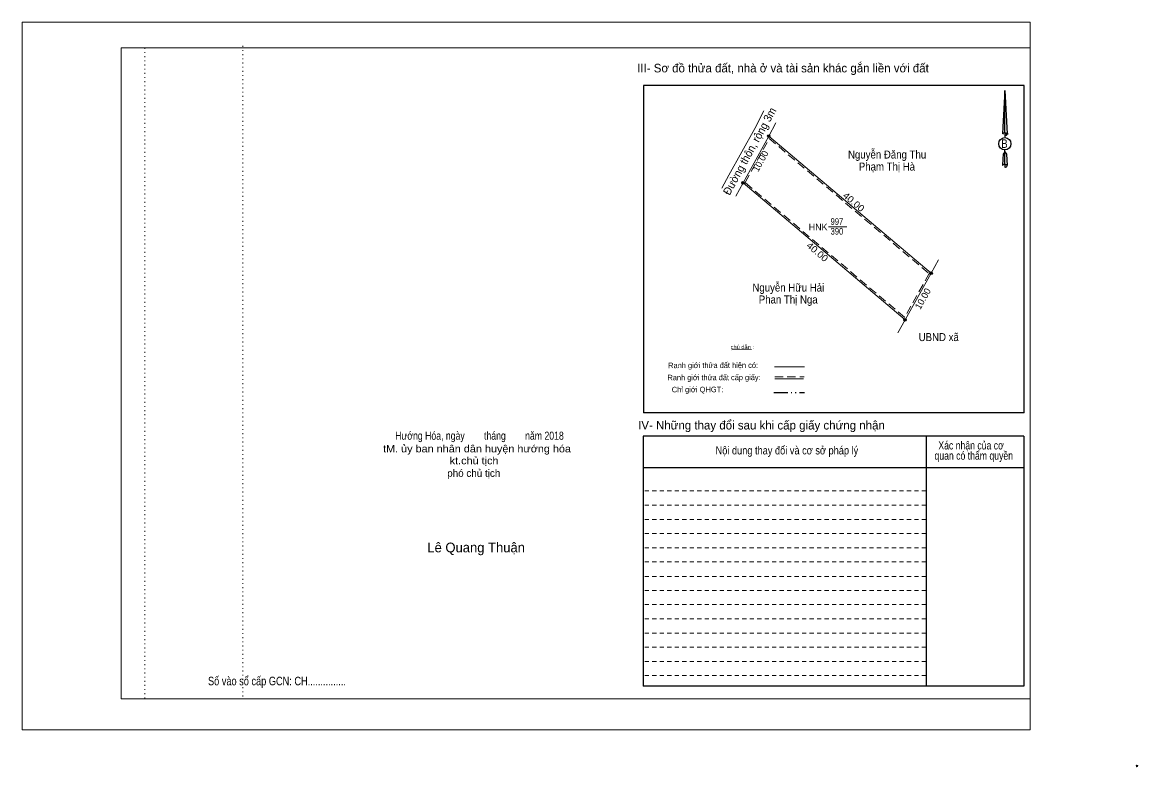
# Model space of a CAD drawing. Header units: metres. Extents: x 547566 to 548307, y 1837652 to 1837972.
# Drawn here: x 547565.5 to 547774.6, y 1837652 to 1837791.4 of the extents above; entities that cross this region are included whole.
import ezdxf
from ezdxf.enums import TextEntityAlignment as Align

# ---------------------------------------------------------------- set-up
doc = ezdxf.new("R2010")
doc.units = ezdxf.units.M
doc.header["$LTSCALE"] = 0.52
doc.header["$PDMODE"] = 32
doc.header["$PDSIZE"] = 0.26
for name, pattern in [('DASH_DOUBLE_DOT', [9.2, 5, -1.2, 0.3, -1.2, 0.3, -1.2]), ('DOTTED', [1.5, 0.3, -1.2]), ('MEDIUM_DASHED', [4.5, 3, -1.5]), ('SHORT_DASHED', [2.7, 1.5, -1.2])]:
    doc.linetypes.add(name, pattern=pattern)
for name, color, linetype, lineweight in [('1', 7, 'Continuous', 13), ('18', 7, 'Continuous', 25), ('28', 7, 'SHORT_DASHED', 13), ('5', 7, 'DASH_DOUBLE_DOT', 25), ('55', 7, 'Continuous', 13), ('7', 7, 'Continuous', 13), ('8', 7, 'Continuous', 13)]:
    doc.layers.add(name, color=color, linetype=linetype, lineweight=lineweight)

msp = doc.modelspace()

# ---------------------------------------------------------------- hatches: boundary and pattern name
at = {"layer": '8'}
for points in [[(547705.6651, 1837770.14, 1), (547705.1949, 1837770.14, 1)], [(547705.6651, 1837770.14, 1), (547705.1949, 1837770.14, 1)], [(547700.8451, 1837761.38, 1), (547700.3749, 1837761.38, 1)], [(547736.1051, 1837744.45, 1), (547735.6349, 1837744.45, 1)], [(547731.2151, 1837735.73, 1), (547730.7449, 1837735.73, 1)]]:
    msp.add_hatch(color=256, dxfattribs=at).paths.add_polyline_path(points)

# ---------------------------------------------------------------- linework, layer by layer
at = {"layer": '1'}
for p, q in [((547584.05, 1837786.66), (547754.43, 1837786.66)), ((547584.05, 1837664.7), (547584.05, 1837786.66)), ((547754.43, 1837786.66), (547754.43, 1837663.67)), ((547584.05, 1837664.7), (547754.43, 1837664.7))]:
    msp.add_line(p, q, dxfattribs=at)
at = {"layer": '1', "linetype": 'DOTTED'}
for p, q in [((547588.47, 1837786.66), (547588.47, 1837664.7)), ((547606.86, 1837787.02), (547606.86, 1837665.05))]:
    msp.add_line(p, q, dxfattribs=at)
at = {"layer": '1'}
msp.add_lwpolyline([(547565.53, 1837658.9), (547754.43, 1837658.9), (547754.43, 1837791.45), (547565.53, 1837791.45)], close=True, dxfattribs=at)
msp.add_lwpolyline([(547590.95, 1837786.66), (547754.43, 1837786.66), (547754.43, 1837664.7), (547590.95, 1837664.7)], dxfattribs=at)
at = {"layer": '18'}
for p, q in [((547749.66, 1837778.66), (547750.11, 1837770.54)), ((547749.66, 1837778.66), (547750.11, 1837770.54)), ((547749.66, 1837778.66), (547750.11, 1837770.54)), ((547749.31, 1837771.78), (547749.26, 1837770.54)), ((547749.66, 1837770.76), (547749.66, 1837770.47)), ((547749.66, 1837770.47), (547749.66, 1837770.26)), ((547749.66, 1837770.26), (547749.66, 1837769.93)), ((547749.66, 1837770.26), (547749.66, 1837769.93)), ((547749.66, 1837770.26), (547749.66, 1837769.93)), ((547749.66, 1837767.18), (547749.66, 1837767.54)), ((547749.66, 1837767.18), (547749.66, 1837767.54)), ((547749.66, 1837767.18), (547749.66, 1837767.54)), ((547749.66, 1837767.18), (547749.97, 1837766.74)), ((547749.66, 1837767.18), (547749.97, 1837766.74)), ((547749.66, 1837767.18), (547749.97, 1837766.74)), ((547749.66, 1837764.87), (547749.66, 1837764.57)), ((547749.97, 1837766.74), (547750.11, 1837764.61)), ((547749.97, 1837766.74), (547750.11, 1837764.61)), ((547749.97, 1837766.74), (547750.11, 1837764.61)), ((547749.66, 1837764.57), (547749.66, 1837764.32)), ((547750.11, 1837764.61), (547750.11, 1837764.62))]:
    msp.add_line(p, q, dxfattribs=at)
for points in [[(547749.66, 1837770.76), (547749.66, 1837778.66), (547749.31, 1837771.78)], [(547749.66, 1837764.87), (547749.66, 1837767.18), (547749.39, 1837766.74), (547749.31, 1837765.87), (547749.26, 1837764.62)]]:
    msp.add_lwpolyline(points, dxfattribs=at)
msp.add_ellipse((547749.673, 1837768.7101), major_axis=(0, 1.158), ratio=0.983453, dxfattribs=at)
for centre, start_param, end_param in [((547749.6734, 1837770.4946), 1.57079633, 3.07445202), ((547749.6734, 1837770.4946), 0.06714063, 1.57079633), ((547749.6734, 1837770.4946), 4.71238898, 6.28318531), ((547749.6734, 1837764.5841), 1.57079633, 2.49106941), ((547749.6734, 1837764.5841), 0.06714063, 1.57079633), ((547749.6734, 1837764.5841), 2.49106941, 3.07427841), ((547749.6734, 1837764.5841), 4.71238898, 6.28318531)]:
    msp.add_ellipse(centre, major_axis=(0.4175, 0), ratio=0.655448, start_param=start_param, end_param=end_param, dxfattribs=at)
msp.add_point((547750.11, 1837770.54), dxfattribs=at)
at = {"layer": '28', "linetype": 'Continuous', "lineweight": 25}
for p, q in [((547753.32, 1837718.28), (547681.96, 1837718.28)), ((547734.91, 1837713.94), (547734.93, 1837667.09)), ((547753.26, 1837713.94), (547753.23, 1837667.09)), ((547753.23, 1837707.99), (547681.91, 1837707.99)), ((547753.23, 1837667.09), (547681.91, 1837667.09))]:
    msp.add_line(p, q, dxfattribs=at)
at = {"layer": '28'}
for p, q in [((547734.92, 1837703.68), (547681.91, 1837703.68)), ((547734.92, 1837701.02), (547681.91, 1837701.02)), ((547734.92, 1837698.34), (547681.91, 1837698.34)), ((547734.92, 1837695.7), (547681.91, 1837695.7)), ((547734.92, 1837693.03), (547681.91, 1837693.03)), ((547734.92, 1837690.37), (547681.91, 1837690.37)), ((547734.92, 1837687.67), (547681.91, 1837687.67)), ((547734.93, 1837685.02), (547681.91, 1837685.02)), ((547734.93, 1837682.38), (547681.91, 1837682.38)), ((547734.93, 1837679.73), (547681.91, 1837679.73)), ((547734.93, 1837677.05), (547681.91, 1837677.05)), ((547734.93, 1837674.38), (547681.91, 1837674.38)), ((547734.93, 1837671.74), (547681.91, 1837671.74)), ((547734.93, 1837669.08), (547681.91, 1837669.08))]:
    msp.add_line(p, q, dxfattribs=at)
at = {"layer": '28', "linetype": 'Continuous', "lineweight": 25}
for points in [[(547753.32, 1837718.28), (547753.32, 1837779.62), (547681.96, 1837779.62), (547681.96, 1837718.28)], [(547753.26, 1837713.94), (547681.91, 1837713.94), (547681.91, 1837667.09)]]:
    msp.add_lwpolyline(points, dxfattribs=at)
at = {"layer": '5'}
msp.add_line((547706.4, 1837722.11), (547712.15, 1837722.11), dxfattribs=at)
at = {"layer": '55'}
for p, q in [((547706.54, 1837726.94), (547712.15, 1837726.94)), ((547706.58, 1837724.69), (547711.96, 1837724.69)), ((547706.58, 1837724.69), (547711.96, 1837724.69))]:
    msp.add_line(p, q, dxfattribs=at)
at = {"layer": '55', "linetype": 'MEDIUM_DASHED'}
msp.add_line((547706.57, 1837725.07), (547712.08, 1837725.07), dxfattribs=at)
at = {"layer": '7'}
msp.add_line((547698.49, 1837730.1), (547702.22, 1837730.15), dxfattribs=at)
msp.add_point((547774.45, 1837652.15), dxfattribs=at)
at = {"layer": '8'}
for p, q in [((547705.43, 1837770.14), (547706.73, 1837772.64)), ((547696.64, 1837760.38), (547697.98, 1837762.82)), ((547700.61, 1837761.38), (547699.25, 1837758.91)), ((547716.61, 1837753.17), (547720.06, 1837753.17)), ((547735.87, 1837744.45), (547737.22, 1837746.93)), ((547730.98, 1837735.73), (547729.6, 1837733.27))]:
    msp.add_line(p, q, dxfattribs=at)
msp.add_lwpolyline([(547697.98, 1837762.82), (547702.8, 1837771.59), (547704.51, 1837774.87)], dxfattribs=at)
msp.add_lwpolyline([(547705.43, 1837770.14), (547735.87, 1837744.45), (547730.98, 1837735.73), (547700.61, 1837761.38)], close=True, dxfattribs=at)
msp.add_lwpolyline([(547705.43, 1837770.14), (547735.87, 1837744.45), (547730.98, 1837735.73), (547700.61, 1837761.38)], close=True, dxfattribs=at)
at = {"layer": '8', "linetype": 'MEDIUM_DASHED'}
msp.add_lwpolyline([(547705.52, 1837769.67), (547735.49, 1837744.38), (547730.9, 1837736.19), (547700.99, 1837761.45)], close=True, dxfattribs=at)
at = {"layer": '8', "lineweight": 25}
for centre in [(547705.43, 1837770.14), (547705.43, 1837770.14), (547700.61, 1837761.38), (547735.87, 1837744.45), (547730.98, 1837735.73)]:
    msp.add_circle(centre, 0.2351, dxfattribs=at)

# ---------------------------------------------------------------- texts
at = {"layer": '18'}
for s, height, width, p in [('B', 1.59, 0.85, (547749.605, 1837767.93)), ('Hướng Hóa, ngày        tháng        năm 2018', 1.523, 0.8, (547651.22, 1837713.26)), ('tM. ủy ban nhân dân huyện hướng hóa', 1.381, 1.1, (547650.755, 1837710.89)), ('kt.chủ tịch', 1.381, 1.1, (547650.205, 1837708.66)), ('Số vào sổ cấp GCN: CH...............', 1.611, 0.8, (547613.265, 1837667.26))]:
    msp.add_text(s, height=height, dxfattribs=dict(at, width=width)).set_placement(p, align=Align.CENTER)
for s, height, p in [('phó chủ tịch', 1.381, (547650.145, 1837706.31)), ('Lê Quang Thuận', 1.822, (547650.59, 1837692.17))]:
    msp.add_text(s, height=height, dxfattribs=at).set_placement(p, align=Align.CENTER)
at = {"layer": '28'}
for s, p in [('III- Sơ đồ thửa đất, nhà ở và tài sản khác gắn liền với đất', (547708.1, 1837782.07)), ('IV- Những thay đổi sau khi cấp giấy chứng nhận', (547704.07, 1837715.18))]:
    msp.add_text(s, height=1.611, dxfattribs=at).set_placement(p, align=Align.CENTER)
for s, width, p in [('Xác nhận của cơ', 0.8, (547743.35, 1837711.44)), ('Nội dung thay đổi và cơ sở pháp lý', 0.85, (547708.835, 1837710.51)), (' quan có thẩm quyền', 0.8, (547743.63, 1837709.52))]:
    msp.add_text(s, height=1.519, dxfattribs=dict(at, width=width)).set_placement(p, align=Align.CENTER)
at = {"layer": '55'}
for s, height, width, p in [('Ranh giới thửa đất hiện có:', 1.04, 0.8, (547695.0038, 1837726.6862)), ('Ranh giới thửa đất cấp giấy:', 1.035, 0.8, (547695.1788, 1837724.4067)), ('Chỉ giới QHGT:', 1.035, 0.85, (547692.0888, 1837722.1496))]:
    msp.add_text(s, height=height, rotation=0.135, dxfattribs=dict(at, width=width)).set_placement(p, align=Align.CENTER)
at = {"layer": '7'}
msp.add_text('chú dẫn :', height=0.7652, rotation=359.974, dxfattribs=at).set_placement((547700.4748, 1837730.2489), align=Align.CENTER)
at = {"layer": '8', "width": 0.95}
msp.add_text('Đường thôn, rộng 3m', height=1.5, rotation=61.179, dxfattribs=at).set_placement((547698.09, 1837758.93))
at = {"layer": '8'}
for rotation, p in [(61.179, (547704.442, 1837765.1537)), (60.717, (547734.8595, 1837739.3793))]:
    msp.add_text('10.00', height=1.25, rotation=rotation, dxfattribs=at).set_placement(p, align=Align.CENTER)
for s, height, width, p in [('Nguyễn Đăng Thu', 1.5, 0.9, (547727.61, 1837765.94)), ('Phạm Thị Hà', 1.5, 0.9, (547727.58, 1837763.68)), ('997', 1.25, 0.85, (547718.205, 1837753.51)), ('390', 1.25, 0.85, (547718.21, 1837751.69)), ('Nguyễn Hữu Hải', 1.5, 0.9, (547709.095, 1837741.02)), ('Phan Thị Nga', 1.5, 0.9, (547709.08, 1837738.78)), ('UBND xã', 1.5, 0.9, (547737.295, 1837731.74))]:
    msp.add_text(s, height=height, dxfattribs=dict(at, width=width)).set_placement(p, align=Align.CENTER)
at = {"layer": '8', "width": 1.1}
for rotation, p in [(319.837, (547720.9519, 1837757.3277)), (319.816, (547714.1417, 1837747.9667))]:
    msp.add_text('40.00', height=1.25, rotation=rotation, dxfattribs=at).set_placement(p, align=Align.CENTER)
at = {"layer": '8'}
msp.add_text('HNK', height=1.25, dxfattribs=at).set_placement((547714.685, 1837752.48), align=Align.CENTER)

doc.saveas('drawing.dxf')
